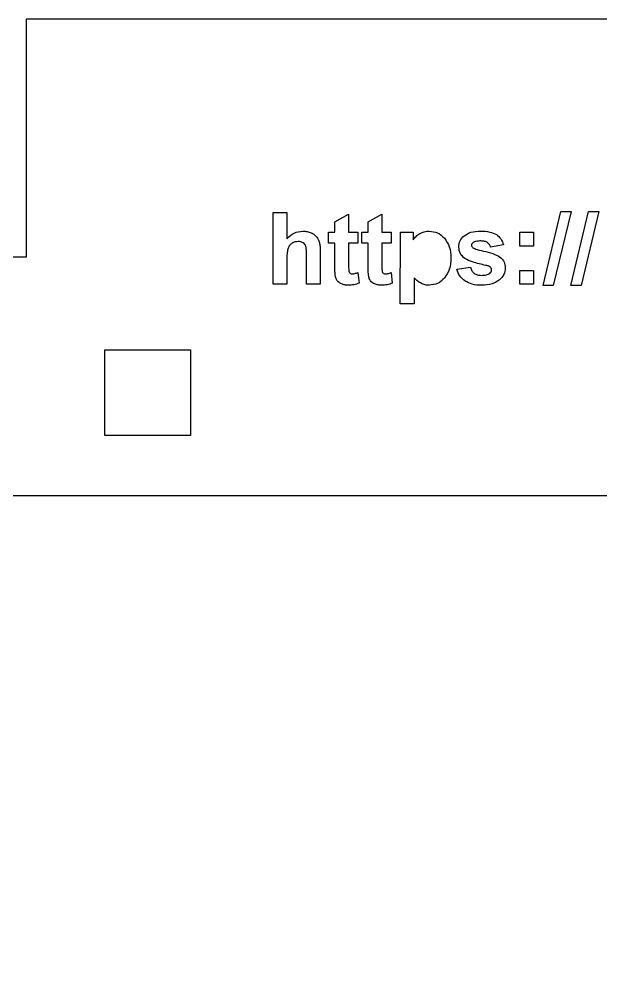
# Model space of a CAD drawing. Header units: millimetres. Extents: x -866 to 64, y -10 to 790.
# Drawn here: x -401 to -278.9, y 590 to 790 of the extents above; entities that cross this region are included whole.
import ezdxf

# ---------------------------------------------------------------- set-up
doc = ezdxf.new("R2010")
doc.units = ezdxf.units.MM
doc.layers.get('0').update_dxf_attribs({"linetype": 'CONTINUOUS'})

msp = doc.modelspace()

# ---------------------------------------------------------------- linework, layer by layer
for p, q in [((-347.67, 734.39), (-347.67, 749.39)), ((-347.67, 749.39), (-344.79, 749.38)), ((-344.79, 749.38), (-344.79, 743.87)), ((-334.72, 747.41), (-331.84, 749.08)), ((-331.84, 749.08), (-331.84, 745.25)), ((-327.75, 747.41), (-324.86, 749.08)), ((-324.86, 749.08), (-324.86, 745.25)), ((-334.73, 745.25), (-334.72, 747.41)), ((-327.75, 745.25), (-327.75, 747.41)), ((-336.05, 742.96), (-336.05, 745.25)), ((-336.05, 745.25), (-334.73, 745.25)), ((-331.84, 745.25), (-329.88, 745.25)), ((-329.88, 745.25), (-329.88, 742.96)), ((-329.07, 742.95), (-329.07, 745.25)), ((-329.07, 745.25), (-327.75, 745.25)), ((-324.86, 745.25), (-322.9, 745.25)), ((-322.9, 745.25), (-322.9, 742.95)), ((-320.99, 730.24), (-320.98, 745.24)), ((-320.98, 745.24), (-318.3, 745.24)), ((-318.3, 745.24), (-318.3, 743.65)), ((-334.73, 742.96), (-336.05, 742.96)), ((-334.73, 738.22), (-334.73, 742.96)), ((-329.88, 742.96), (-331.84, 742.96)), ((-331.84, 742.96), (-331.84, 738.58)), ((-327.75, 742.95), (-329.07, 742.95)), ((-327.75, 738.22), (-327.75, 742.95)), ((-322.9, 742.95), (-324.86, 742.95)), ((-324.86, 742.95), (-324.86, 738.57)), ((-299.33, 742.61), (-302.05, 742.11)), ((-340.65, 734.38), (-340.65, 740.12)), ((-337.78, 740.76), (-337.78, 734.38)), ((-344.8, 739.83), (-344.8, 734.38)), ((-329.89, 736.8), (-329.64, 734.56)), ((-322.91, 736.79), (-322.67, 734.56)), ((-309.12, 737.48), (-306.23, 737.91)), ((-344.8, 734.38), (-347.67, 734.39)), ((-337.78, 734.38), (-340.65, 734.38)), ((-318.11, 735.72), (-318.11, 730.24)), ((-318.11, 730.24), (-320.99, 730.24))]:
    msp.add_line(p, q)
for points in [[(-402.5, 740), (-402.5, 790), (-866, 790), (-866, -10), (-794, -10), (-794, 0), (-802, 0), (-802, 50), (0, 50), (0, 0), (-8, 0), (-8, -10), (64, -10), (64, 790), (-399.5, 790), (-399.5, 740)], [(-285.13, 749.62), (-288.89, 734.11), (-291.01, 734.11), (-287.29, 749.62)], [(-279.31, 749.62), (-283.07, 734.11), (-285.19, 734.11), (-281.47, 749.62)], [(-293.02, 745.24), (-293.02, 742.36), (-295.9, 742.36), (-295.9, 745.24)], [(-293.02, 737.25), (-293.02, 734.37), (-295.9, 734.37), (-295.9, 737.25)], [(-365.01, 720.58), (-365.01, 702.58), (-383.01, 702.58), (-383.01, 720.58)]]:
    msp.add_lwpolyline(points, close=True)
msp.add_lwpolyline([(-722, 690), (-80, 690, -0.414214), (-30, 640), (-30, 130, -0.414214), (-80, 80), (-722, 80, -0.414214), (-772, 130), (-772, 640, -0.414214)], format="xyb", close=True)
for points, knots in [([(-344.79, 743.87), (-344.32, 744.34), (-343.39, 745.27), (-342.1, 745.42), (-341.47, 745.5)], [0, 0, 0, 0, 0.1954702, 0.3798383, 0.3798383, 0.3798383, 0.3798383]), ([(-341.47, 745.5), (-341.15, 745.48), (-340.53, 745.46), (-339.96, 745.23), (-339.68, 745.13)], [0, 0, 0, 0, 0.0948378, 0.1839, 0.1839, 0.1839, 0.1839]), ([(-339.68, 745.13), (-339.43, 745), (-338.97, 744.77), (-338.63, 744.37), (-338.48, 744.19)], [0, 0, 0, 0, 0.0815745, 0.1540282, 0.1540282, 0.1540282, 0.1540282]), ([(-338.48, 744.19), (-338.35, 743.99), (-338.1, 743.59), (-337.98, 743.14), (-337.92, 742.92)], [0, 0, 0, 0, 0.0692949, 0.1391089, 0.1391089, 0.1391089, 0.1391089]), ([(-318.3, 743.65), (-318.11, 743.91), (-317.72, 744.44), (-317.17, 744.8), (-316.89, 744.98)], [0, 0, 0, 0, 0.09629, 0.1954409, 0.1954409, 0.1954409, 0.1954409]), ([(-316.89, 744.98), (-316.58, 745.13), (-315.96, 745.43), (-315.27, 745.47), (-314.92, 745.49)], [0, 0, 0, 0, 0.1014163, 0.2058014, 0.2058014, 0.2058014, 0.2058014]), ([(-314.92, 745.49), (-314.31, 745.42), (-313.07, 745.29), (-312.16, 744.44), (-311.7, 744)], [0, 0, 0, 0, 0.1788541, 0.3626748, 0.3626748, 0.3626748, 0.3626748]), ([(-311.7, 744), (-311.32, 743.43), (-310.49, 742.18), (-310.42, 740.68), (-310.39, 739.87)], [0, 0, 0, 0, 0.2032592, 0.4414025, 0.4414025, 0.4414025, 0.4414025]), ([(-308.72, 742.15), (-308.67, 742.6), (-308.57, 743.52), (-307.93, 744.19), (-307.6, 744.52)], [0, 0, 0, 0, 0.1329032, 0.269061, 0.269061, 0.269061, 0.269061]), ([(-307.6, 744.52), (-307.14, 744.8), (-306.08, 745.44), (-304.84, 745.47), (-304.14, 745.49)], [0, 0, 0, 0, 0.1594712, 0.3645012, 0.3645012, 0.3645012, 0.3645012]), ([(-304.14, 745.49), (-303.48, 745.48), (-302.32, 745.46), (-301.28, 744.97), (-300.83, 744.76)], [0, 0, 0, 0, 0.195253, 0.34279, 0.34279, 0.34279, 0.34279]), ([(-300.83, 744.76), (-300.49, 744.48), (-299.8, 743.9), (-299.49, 743.05), (-299.33, 742.61)], [0, 0, 0, 0, 0.1284267, 0.2659931, 0.2659931, 0.2659931, 0.2659931]), ([(-343.71, 742.95), (-343.89, 742.81), (-344.25, 742.54), (-344.44, 742.12), (-344.53, 741.9)], [0, 0, 0, 0, 0.0653966, 0.1352871, 0.1352871, 0.1352871, 0.1352871]), ([(-342.43, 743.3), (-342.66, 743.28), (-343.11, 743.26), (-343.51, 743.05), (-343.71, 742.95)], [0, 0, 0, 0, 0.0683421, 0.1338731, 0.1338731, 0.1338731, 0.1338731]), ([(-341.39, 743.02), (-341.54, 743.1), (-341.87, 743.27), (-342.24, 743.29), (-342.43, 743.3)], [0, 0, 0, 0, 0.05092, 0.1084914, 0.1084914, 0.1084914, 0.1084914]), ([(-340.81, 742.29), (-340.88, 742.44), (-341.01, 742.73), (-341.26, 742.93), (-341.39, 743.02)], [0, 0, 0, 0, 0.04710747, 0.09455552, 0.09455552, 0.09455552, 0.09455552]), ([(-340.65, 740.12), (-340.65, 740.59), (-340.64, 741.32), (-340.77, 742.04), (-340.81, 742.29)], [0, 0, 0, 0, 0.1397258, 0.2179466, 0.2179466, 0.2179466, 0.2179466]), ([(-337.92, 742.92), (-337.88, 742.62), (-337.78, 741.91), (-337.78, 741.18), (-337.78, 740.76)], [0, 0, 0, 0, 0.089457, 0.2166426, 0.2166426, 0.2166426, 0.2166426]), ([(-307.43, 739.71), (-307.8, 740.03), (-308.56, 740.67), (-308.66, 741.66), (-308.72, 742.15)], [0, 0, 0, 0, 0.1428364, 0.2859236, 0.2859236, 0.2859236, 0.2859236]), ([(-305.72, 743.1), (-305.81, 743.02), (-306, 742.87), (-306.03, 742.63), (-306.05, 742.52)], [0, 0, 0, 0, 0.03564378, 0.06914567, 0.06914567, 0.06914567, 0.06914567]), ([(-306.05, 742.52), (-306.03, 742.42), (-306, 742.21), (-305.84, 742.07), (-305.76, 742)], [0, 0, 0, 0, 0.02928311, 0.06133971, 0.06133971, 0.06133971, 0.06133971]), ([(-304.09, 743.42), (-304.42, 743.42), (-304.99, 743.41), (-305.5, 743.19), (-305.72, 743.1)], [0, 0, 0, 0, 0.0977814, 0.1672125, 0.1672125, 0.1672125, 0.1672125]), ([(-302.71, 743.08), (-302.9, 743.18), (-303.33, 743.4), (-303.82, 743.41), (-304.09, 743.42)], [0, 0, 0, 0, 0.0641702, 0.144297, 0.144297, 0.144297, 0.144297]), ([(-302.05, 742.11), (-302.11, 742.31), (-302.25, 742.69), (-302.56, 742.95), (-302.71, 743.08)], [0, 0, 0, 0, 0.0614252, 0.1193967, 0.1193967, 0.1193967, 0.1193967]), ([(-344.53, 741.9), (-344.61, 741.61), (-344.79, 740.93), (-344.79, 740.23), (-344.8, 739.83)], [0, 0, 0, 0, 0.0890211, 0.2095507, 0.2095507, 0.2095507, 0.2095507]), ([(-305.76, 742), (-305.47, 741.88), (-304.61, 741.51), (-303.69, 741.32), (-303.07, 741.19)], [0, 0, 0, 0, 0.0932201, 0.281017, 0.281017, 0.281017, 0.281017]), ([(-303.07, 741.19), (-302.41, 741.03), (-301.27, 740.77), (-300.28, 740.16), (-299.87, 739.91)], [0, 0, 0, 0, 0.2035058, 0.3473228, 0.3473228, 0.3473228, 0.3473228]), ([(-334.64, 736.19), (-334.66, 736.45), (-334.73, 737.12), (-334.73, 737.8), (-334.73, 738.22)], [0, 0, 0, 0, 0.0760304, 0.2029271, 0.2029271, 0.2029271, 0.2029271]), ([(-331.84, 738.58), (-331.85, 738.23), (-331.85, 737.71), (-331.8, 737.19), (-331.79, 737.03)], [0, 0, 0, 0, 0.1052702, 0.1552017, 0.1552017, 0.1552017, 0.1552017]), ([(-327.66, 736.19), (-327.68, 736.44), (-327.75, 737.12), (-327.75, 737.79), (-327.75, 738.22)], [0, 0, 0, 0, 0.0760304, 0.2029271, 0.2029271, 0.2029271, 0.2029271]), ([(-324.86, 738.57), (-324.87, 738.22), (-324.87, 737.71), (-324.82, 737.19), (-324.81, 737.02)], [0, 0, 0, 0, 0.1052702, 0.1552017, 0.1552017, 0.1552017, 0.1552017]), ([(-310.39, 739.87), (-310.42, 739.04), (-310.48, 737.5), (-311.33, 736.23), (-311.72, 735.64)], [0, 0, 0, 0, 0.2441324, 0.4510083, 0.4510083, 0.4510083, 0.4510083]), ([(-303.02, 738.3), (-303.98, 738.5), (-305.5, 738.82), (-306.91, 739.47), (-307.43, 739.71)], [0, 0, 0, 0, 0.2935214, 0.4639469, 0.4639469, 0.4639469, 0.4639469]), ([(-302.06, 737.92), (-302.17, 737.99), (-302.47, 738.18), (-302.81, 738.26), (-303.02, 738.3)], [0, 0, 0, 0, 0.0399774, 0.1039988, 0.1039988, 0.1039988, 0.1039988]), ([(-299.87, 739.91), (-299.6, 739.62), (-299.06, 739.01), (-299, 738.2), (-298.97, 737.77)], [0, 0, 0, 0, 0.1139886, 0.2380636, 0.2380636, 0.2380636, 0.2380636]), ([(-334.23, 735.07), (-334.32, 735.23), (-334.52, 735.58), (-334.6, 735.98), (-334.64, 736.19)], [0, 0, 0, 0, 0.0546247, 0.1198601, 0.1198601, 0.1198601, 0.1198601]), ([(-331.79, 737.03), (-331.76, 736.96), (-331.71, 736.81), (-331.59, 736.71), (-331.53, 736.66)], [0, 0, 0, 0, 0.02209138, 0.0451533, 0.0451533, 0.0451533, 0.0451533]), ([(-331.53, 736.66), (-331.46, 736.62), (-331.31, 736.53), (-331.13, 736.52), (-331.04, 736.52)], [0, 0, 0, 0, 0.02459705, 0.0513131, 0.0513131, 0.0513131, 0.0513131]), ([(-331.04, 736.52), (-330.88, 736.54), (-330.48, 736.58), (-330.11, 736.72), (-329.89, 736.8)], [0, 0, 0, 0, 0.0493434, 0.1192476, 0.1192476, 0.1192476, 0.1192476]), ([(-327.25, 735.07), (-327.34, 735.23), (-327.54, 735.58), (-327.62, 735.98), (-327.66, 736.19)], [0, 0, 0, 0, 0.0546249, 0.1198603, 0.1198603, 0.1198603, 0.1198603]), ([(-324.81, 737.02), (-324.78, 736.95), (-324.73, 736.81), (-324.61, 736.71), (-324.55, 736.66)], [0, 0, 0, 0, 0.02209158, 0.04515316, 0.04515316, 0.04515316, 0.04515316]), ([(-324.55, 736.66), (-324.48, 736.62), (-324.33, 736.53), (-324.16, 736.52), (-324.07, 736.52)], [0, 0, 0, 0, 0.02459662, 0.05131314, 0.05131314, 0.05131314, 0.05131314]), ([(-324.07, 736.52), (-323.9, 736.54), (-323.51, 736.58), (-323.13, 736.71), (-322.91, 736.79)], [0, 0, 0, 0, 0.049343, 0.1192475, 0.1192475, 0.1192475, 0.1192475]), ([(-307.42, 735.03), (-307.82, 735.36), (-308.61, 736.02), (-308.95, 736.99), (-309.12, 737.48)], [0, 0, 0, 0, 0.1507613, 0.3025196, 0.3025196, 0.3025196, 0.3025196]), ([(-306.23, 737.91), (-306.16, 737.66), (-306.02, 737.16), (-305.66, 736.81), (-305.49, 736.64)], [0, 0, 0, 0, 0.0788891, 0.1500449, 0.1500449, 0.1500449, 0.1500449]), ([(-305.49, 736.64), (-305.27, 736.51), (-304.78, 736.23), (-304.22, 736.22), (-303.91, 736.21)], [0, 0, 0, 0, 0.0749938, 0.1656889, 0.1656889, 0.1656889, 0.1656889]), ([(-303.91, 736.21), (-303.58, 736.21), (-302.98, 736.22), (-302.46, 736.5), (-302.23, 736.61)], [0, 0, 0, 0, 0.0982491, 0.1747651, 0.1747651, 0.1747651, 0.1747651]), ([(-302.23, 736.61), (-302.12, 736.72), (-301.9, 736.93), (-301.87, 737.23), (-301.85, 737.38)], [0, 0, 0, 0, 0.04392093, 0.08817496, 0.08817496, 0.08817496, 0.08817496]), ([(-301.85, 737.38), (-301.86, 737.48), (-301.87, 737.69), (-302, 737.85), (-302.06, 737.92)], [0, 0, 0, 0, 0.0303628, 0.05910437, 0.05910437, 0.05910437, 0.05910437]), ([(-298.97, 737.77), (-299.02, 737.28), (-299.14, 736.29), (-299.85, 735.57), (-300.22, 735.2)], [0, 0, 0, 0, 0.1423611, 0.2929296, 0.2929296, 0.2929296, 0.2929296]), ([(-333.32, 734.4), (-333.51, 734.48), (-333.86, 734.65), (-334.11, 734.94), (-334.23, 735.07)], [0, 0, 0, 0, 0.0618277, 0.1149153, 0.1149153, 0.1149153, 0.1149153]), ([(-331.91, 734.14), (-332.16, 734.14), (-332.64, 734.16), (-333.1, 734.32), (-333.32, 734.4)], [0, 0, 0, 0, 0.0742127, 0.1432941, 0.1432941, 0.1432941, 0.1432941]), ([(-329.64, 734.56), (-330, 734.44), (-330.73, 734.18), (-331.51, 734.15), (-331.91, 734.14)], [0, 0, 0, 0, 0.1116761, 0.2323801, 0.2323801, 0.2323801, 0.2323801]), ([(-326.34, 734.4), (-326.53, 734.48), (-326.88, 734.64), (-327.14, 734.94), (-327.25, 735.07)], [0, 0, 0, 0, 0.0618277, 0.1149153, 0.1149153, 0.1149153, 0.1149153]), ([(-324.94, 734.13), (-325.19, 734.14), (-325.67, 734.16), (-326.12, 734.32), (-326.34, 734.4)], [0, 0, 0, 0, 0.0742127, 0.1432936, 0.1432936, 0.1432936, 0.1432936]), ([(-322.67, 734.56), (-323.02, 734.44), (-323.75, 734.18), (-324.53, 734.15), (-324.94, 734.13)], [0, 0, 0, 0, 0.1116761, 0.2323801, 0.2323801, 0.2323801, 0.2323801]), ([(-316.57, 734.49), (-316.83, 734.64), (-317.4, 734.98), (-317.86, 735.46), (-318.11, 735.72)], [0, 0, 0, 0, 0.0894351, 0.1977411, 0.1977411, 0.1977411, 0.1977411]), ([(-314.94, 734.13), (-315.23, 734.14), (-315.79, 734.17), (-316.32, 734.39), (-316.57, 734.49)], [0, 0, 0, 0, 0.0862859, 0.1681942, 0.1681942, 0.1681942, 0.1681942]), ([(-311.72, 735.64), (-312.18, 735.2), (-313.08, 734.33), (-314.33, 734.2), (-314.94, 734.13)], [0, 0, 0, 0, 0.1855957, 0.3648338, 0.3648338, 0.3648338, 0.3648338]), ([(-303.91, 734.13), (-304.59, 734.15), (-305.83, 734.19), (-306.93, 734.77), (-307.42, 735.03)], [0, 0, 0, 0, 0.2001524, 0.3670127, 0.3670127, 0.3670127, 0.3670127]), ([(-300.22, 735.2), (-300.72, 734.89), (-301.84, 734.19), (-303.17, 734.15), (-303.91, 734.13)], [0, 0, 0, 0, 0.1744781, 0.3907666, 0.3907666, 0.3907666, 0.3907666])]:
    msp.add_open_spline(points, degree=3, knots=knots)

doc.saveas('drawing.dxf')
